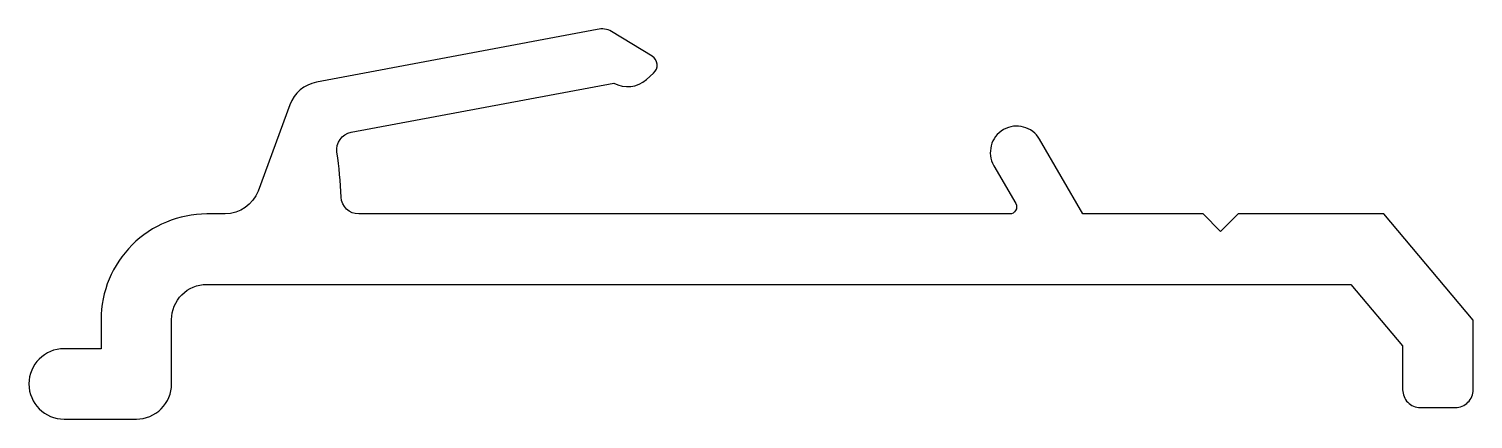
# Model space of a CAD drawing. Extents: x 663.6 to 704.6, y 615.6 to 626.6.
import ezdxf

# ---------------------------------------------------------------- set-up
doc = ezdxf.new("R2010")
doc.units = 0
doc.layers.get('0').update_dxf_attribs({"linetype": 'CONTINUOUS'})

msp = doc.modelspace()

# ---------------------------------------------------------------- linework, layer by layer
at = {"color": 7}
msp.add_lwpolyline([(692.298, 623.5, 1), (690.999, 622.75), (691.618, 621.679, -0.57735), (691.444, 621.379), (672.97, 621.379, -0.40264), (672.471, 621.859, 0.026485), (672.352, 623.135, -0.40264), (672.755, 623.699), (680.21, 625.096, 0.318688), (681.137, 625.199), (681.34, 625.381, 0.503723), (681.297, 625.861), (680.143, 626.564, 0.21152), (679.742, 626.616), (671.77, 625.122, 0.264675), (671.015, 624.483), (670.118, 622.031, -0.304012), (669.181, 621.379), (668.658, 621.379, 0.414214), (665.658, 618.379), (665.658, 617.553), (664.608, 617.553, 1), (664.608, 615.553), (666.658, 615.553, 0.414214), (667.658, 616.553), (667.658, 618.379, -0.414214), (668.658, 619.379), (701.135, 619.379), (702.603, 617.633), (702.603, 616.384, 0.414214), (703.103, 615.884), (704.103, 615.884, 0.414214), (704.603, 616.384), (704.603, 618.362), (702.067, 621.379), (697.936, 621.379), (697.436, 620.879), (696.936, 621.379), (693.523, 621.379)], format="xyb", close=True, dxfattribs=at)

doc.saveas('drawing.dxf')
